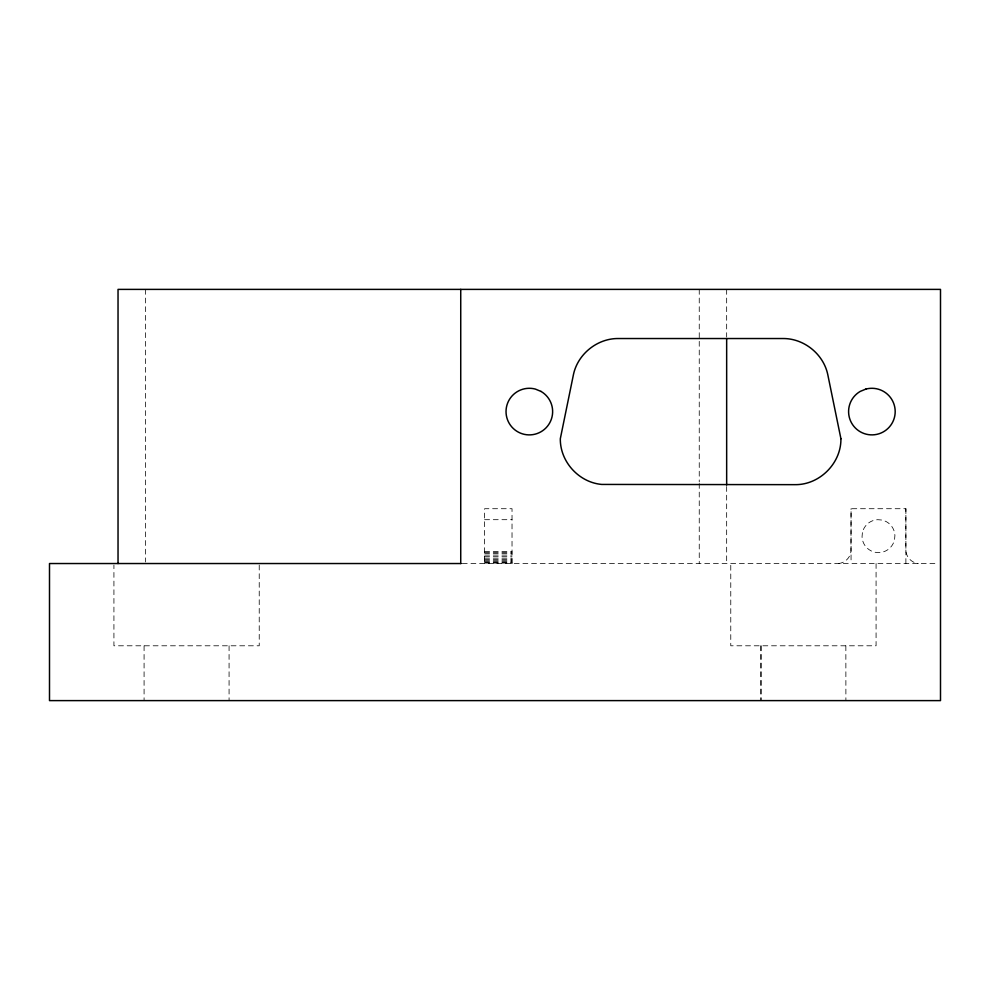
<?xml version="1.0" encoding="UTF-8"?>
<svg xmlns="http://www.w3.org/2000/svg" width="990" height="990" viewBox="0 0 990 990"><rect width="100%" height="100%" fill="white"/><g stroke="black" fill="none" stroke-linecap="round" stroke-linejoin="round"><path stroke-width="0.74" stroke-dasharray="4.95 3.71" d="M905.887 563.533L905.887 508.712L851.054 508.712L851.054 563.533M905.887 508.712L905.887 549.834C905.763 556.751 911.53 562.951 918.398 563.533M838.555 563.533C844.779 562.964 850.212 557.865 850.942 551.616L851.054 508.712M484.605 519.688L512.028 519.688M484.605 551.616L512.028 551.616M484.605 552.556L512.028 552.556M484.605 553.373L512.028 553.373M484.605 555.081L512.028 555.081M484.605 556.689L512.028 556.689M484.605 558.174L512.028 558.174M484.605 559.523L512.028 559.523M484.605 560.711L512.028 560.711M484.605 561.701L512.028 561.701M484.605 562.493L512.028 562.493M484.605 563.075L512.028 563.075M462.268 563.533L937.419 563.533M876.076 563.533L876.076 645.789L730.769 645.789L730.769 563.533M845.856 645.789L845.893 700.611M761.001 645.789L761.001 700.611M760.951 645.789L760.951 700.611M726.66 289.389L726.66 337.132M726.66 486.523L726.66 563.533M699.249 289.389L699.249 481.907M699.249 483.454L699.249 563.533M512.028 563.533L512.028 508.712L484.605 508.712L484.605 563.533M259.231 565.067L259.231 645.789L113.924 645.789L113.924 565.067M229.074 645.789L229.074 700.611M145.456 289.389L145.456 561.998M144.082 645.789L144.082 700.611M862.401 532.62L862.043 536.902A16.446 16.446 0 0 0 894.552 539.624L894.91 535.355A16.446 16.446 0 0 0 881.979 520.047L877.697 519.688A16.446 16.446 0 0 0 862.401 532.62"/><path stroke-width="1.49" d="M460.969 563.533L49.5 563.533L49.5 700.611L940.5 700.611L940.5 289.389L118.033 289.389L118.033 563.533M726.66 338.667L726.66 484.989M460.734 289.389L460.734 563.533M840.918 438.731C841.277 463.283 819.547 485.013 794.995 484.654L601.734 484.432C578.89 482.427 560.018 461.699 560.315 438.731L573.47 374.48C577.838 353.987 597.341 338.332 618.304 338.531L782.929 338.531C803.892 338.332 823.395 353.987 827.751 374.48L840.918 438.731M865.866 389.082L860.236 391.409A23.302 23.302 0 0 0 858.528 430.675A23.302 23.302 0 0 0 894.836 415.639A23.302 23.302 0 0 0 865.866 389.082M540.986 391.409L535.367 389.082A23.302 23.302 0 0 0 506.385 415.639A23.302 23.302 0 0 0 542.706 430.675A23.302 23.302 0 0 0 540.986 391.409"/></g></svg>
